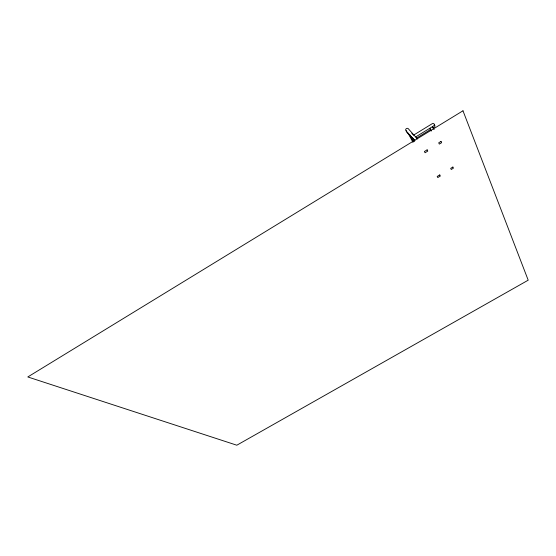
<?xml version="1.0" encoding="UTF-8"?>
<svg xmlns="http://www.w3.org/2000/svg" width="556" height="556" viewBox="0 0 556 556"><rect width="100%" height="100%" fill="white"/><g stroke="black" fill="none" stroke-linecap="round" stroke-linejoin="round"><path stroke-width="0.83" d="M414.255 140.807L412.114 138.402L412.615 137.992M413.789 140.765L412.364 138.889L412.872 138.479L413.942 139.681M412.719 139.563L413.226 139.16M413.831 140.314L413.33 140.724L412.976 140.049L413.476 139.639M413.581 141.203L414.081 140.793M415.631 136.95L433.541 125.983A1.564 1.32 -30.4 0 0 434.173 124.051A1.564 1.32 -30.4 0 0 432.144 123.745L413.852 134.962M416.291 138.242L430.358 129.638L429.732 128.318L431.081 130.486M412.496 137.867L414.651 140.286M417.424 138.965L408.299 128.728A1.536 1.3 -32.7 0 0 406.241 128.721A1.536 1.3 -32.7 0 0 405.915 130.667L414.887 140.765M411.822 133.225L413.532 135.143M412.573 138.437L414.72 140.849M414.435 140.731L411.753 137.721L412.114 138.402M412.364 138.889L413.97 140.689M412.976 140.049L414.046 141.245M414.435 140.786L406.603 131.967A1.536 1.293 -32.6 0 1 406.45 130.639M430.358 129.638L431.254 131.084M434.118 129.631L432.394 126.685L433.013 128.012L434.153 127.31A1.557 1.314 -30.4 0 0 434.264 124.933M408.153 133.238L413.004 142.433M409.605 134.552L413.219 141.426M462.981 110.79L27.8 376.954L236.821 445.21L528.2 280.182L462.981 110.79M427.126 149.849L424.416 151.496L425.062 152.754L427.766 151.114L427.126 149.849M441.019 141.405L438.712 142.809L439.316 144.094L441.617 142.697L441.019 141.405M439.761 174.925L437.204 176.454L437.78 177.572L440.324 176.043L439.761 174.925M452.876 167.05L450.694 168.357L451.229 169.497L453.404 168.19L452.876 167.05"/></g></svg>
